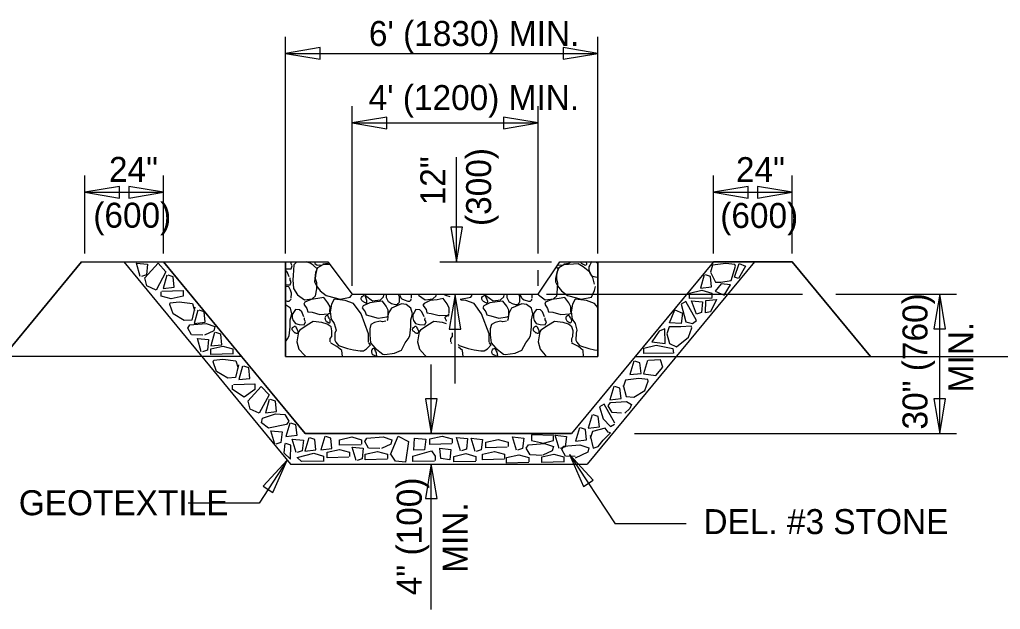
# Model space of a CAD drawing. Extents: x 1.2 to 17.3, y 0.2 to 9.9.
# Drawn here: x 11.078 to 14.613, y 7.597 to 9.721 of the extents above; entities that cross this region are included whole.
import ezdxf

# ---------------------------------------------------------------- set-up
doc = ezdxf.new("R2010")
doc.units = 0
for name, color, linetype in [('SD_P_Center Lines', 7, 'Continuous'), ('SD_P_Dimension Lines', 7, 'Continuous'), ('SD_P_Dimension Text', 7, 'Continuous'), ('SD_P_Prop Hidden Lines', 7, 'Continuous'), ('SD_P_Prop Object Lines', 7, 'Continuous'), ('SD_P_Shading', 7, 'Continuous')]:
    doc.layers.add(name, color=color, linetype=linetype)

msp = doc.modelspace()

# ---------------------------------------------------------------- linework, layer by layer
at = {"layer": 'SD_P_Center Lines'}
msp.add_lwpolyline([(14.145, 8.508), (15.071, 8.508)], dxfattribs=at)
at = {"layer": 'SD_P_Dimension Lines'}
for p, q in [((12.037, 8.879), (12.037, 9.659)), ((13.162, 8.879), (13.162, 9.659)), ((12.162, 9.62), (12.037, 9.599)), ((12.162, 9.578), (12.162, 9.62)), ((13.162, 9.599), (13.037, 9.62)), ((13.037, 9.62), (13.037, 9.578)), ((12.037, 9.599), (13.162, 9.599)), ((12.037, 9.599), (12.162, 9.578)), ((13.037, 9.578), (13.162, 9.599)), ((12.277, 8.762), (12.277, 9.409)), ((12.947, 8.879), (12.947, 9.409)), ((12.402, 9.37), (12.277, 9.349)), ((12.402, 9.328), (12.402, 9.37)), ((12.947, 9.349), (12.822, 9.37)), ((12.822, 9.37), (12.822, 9.328)), ((12.277, 9.349), (12.947, 9.349)), ((12.277, 9.349), (12.402, 9.328)), ((12.822, 9.328), (12.947, 9.349)), ((12.653, 8.849), (12.653, 9.226)), ((11.313, 8.879), (11.313, 9.159)), ((11.597, 8.879), (11.597, 9.159)), ((13.579, 8.879), (13.579, 9.159)), ((13.863, 8.879), (13.863, 9.159)), ((11.438, 9.12), (11.313, 9.099)), ((11.313, 9.099), (11.597, 9.099)), ((11.313, 9.099), (11.438, 9.078)), ((11.438, 9.078), (11.438, 9.12)), ((11.597, 9.099), (11.472, 9.12)), ((11.472, 9.12), (11.472, 9.078)), ((11.472, 9.078), (11.597, 9.099)), ((13.704, 9.12), (13.579, 9.099)), ((13.579, 9.099), (13.863, 9.099)), ((13.579, 9.099), (13.704, 9.078)), ((13.704, 9.078), (13.704, 9.12)), ((13.863, 9.099), (13.738, 9.12)), ((13.738, 9.12), (13.738, 9.078)), ((13.738, 9.078), (13.863, 9.099)), ((12.632, 8.974), (12.653, 8.849)), ((12.674, 8.974), (12.632, 8.974)), ((12.653, 8.849), (12.674, 8.974)), ((12.593, 8.849), (12.995, 8.849)), ((12.947, 8.762), (12.947, 8.819)), ((12.648, 8.731), (12.627, 8.606)), ((12.648, 8.411), (12.648, 8.731)), ((12.669, 8.606), (12.648, 8.731)), ((12.977, 8.732), (13.9, 8.732)), ((14.02, 8.732), (14.455, 8.732)), ((14.395, 8.732), (14.374, 8.607)), ((14.416, 8.607), (14.395, 8.732)), ((14.395, 8.23), (14.395, 8.732)), ((12.627, 8.606), (12.669, 8.606)), ((14.374, 8.607), (14.416, 8.607)), ((12.562, 8.23), (12.562, 8.479)), ((12.541, 8.355), (12.562, 8.23)), ((12.583, 8.355), (12.541, 8.355)), ((12.562, 8.23), (12.583, 8.355)), ((14.374, 8.355), (14.395, 8.23)), ((14.416, 8.355), (14.374, 8.355)), ((14.395, 8.23), (14.416, 8.355)), ((13.294, 8.23), (14.455, 8.23)), ((12.043, 8.134), (11.941, 7.98)), ((12.043, 8.134), (11.956, 8.041)), ((11.991, 8.018), (12.043, 8.134)), ((13.06, 8.155), (13.225, 7.905)), ((13.146, 8.062), (13.06, 8.155)), ((13.06, 8.155), (13.111, 8.039)), ((12.562, 8.121), (12.541, 7.996)), ((12.562, 7.597), (12.562, 8.121)), ((12.583, 7.996), (12.562, 8.121)), ((13.111, 8.039), (13.146, 8.062)), ((11.956, 8.041), (11.991, 8.018)), ((12.541, 7.996), (12.583, 7.996)), ((11.941, 7.98), (11.685, 7.98)), ((13.481, 7.905), (13.225, 7.905))]:
    msp.add_line(p, q, dxfattribs=at)
at = {"layer": 'SD_P_Prop Hidden Lines'}
for p, q in [((11.878, 8.508), (12.107, 8.23)), ((13.297, 8.508), (13.067, 8.23)), ((12.107, 8.23), (13.067, 8.23))]:
    msp.add_line(p, q, dxfattribs=at)
at = {"layer": 'SD_P_Prop Object Lines'}
for p, q in [((11.301, 8.849), (11.02, 8.508)), ((11.301, 8.849), (12.189, 8.849)), ((11.454, 8.849), (12.055, 8.12)), ((11.597, 8.849), (11.878, 8.508)), ((12.037, 8.508), (12.037, 8.849)), ((12.189, 8.849), (12.277, 8.732)), ((12.947, 8.732), (13.025, 8.849)), ((13.025, 8.849), (13.863, 8.849)), ((13.727, 8.849), (13.124, 8.12)), ((13.162, 8.849), (13.162, 8.508)), ((13.579, 8.849), (13.297, 8.508)), ((13.863, 8.849), (14.145, 8.508)), ((12.277, 8.732), (12.947, 8.732)), ((12.037, 8.508), (13.162, 8.508)), ((12.055, 8.12), (13.124, 8.12))]:
    msp.add_line(p, q, dxfattribs=at)
for points in [[(11.513, 8.796), (11.499, 8.844), (11.539, 8.84), (11.535, 8.802), (11.517, 8.796)], [(11.529, 8.791), (11.577, 8.844), (11.605, 8.813), (11.57, 8.747), (11.537, 8.762), (11.53, 8.791)], [(12.037, 8.824), (12.04, 8.823), (12.057, 8.823), (12.06, 8.834), (12.057, 8.841), (12.057, 8.847)], [(12.077, 8.849), (12.067, 8.838), (12.064, 8.799), (12.063, 8.784), (12.065, 8.752), (12.08, 8.73), (12.105, 8.712), (12.133, 8.715), (12.144, 8.726), (12.149, 8.751), (12.149, 8.773), (12.145, 8.787), (12.146, 8.801)], [(12.146, 8.801), (12.15, 8.823), (12.136, 8.837), (12.125, 8.844), (12.111, 8.849)], [(12.196, 8.839), (12.171, 8.838), (12.152, 8.827), (12.145, 8.81), (12.142, 8.789), (12.141, 8.777), (12.148, 8.762), (12.161, 8.744), (12.183, 8.727), (12.215, 8.719), (12.234, 8.714), (12.27, 8.721), (12.275, 8.73)], [(12.143, 8.849), (12.142, 8.842), (12.151, 8.837), (12.16, 8.838), (12.167, 8.837)], [(12.171, 8.841), (12.19, 8.844), (12.192, 8.845)], [(13.15, 8.768), (13.144, 8.792), (13.133, 8.811), (13.109, 8.83), (13.091, 8.841), (13.04, 8.838), (13.022, 8.827), (13.015, 8.81), (13.01, 8.789), (13.01, 8.777), (13.017, 8.762), (13.031, 8.744), (13.053, 8.727), (13.085, 8.719), (13.102, 8.714), (13.139, 8.721), (13.146, 8.735), (13.15, 8.745), (13.154, 8.76)], [(13.04, 8.841), (13.058, 8.844), (13.066, 8.849)], [(13.14, 8.849), (13.133, 8.837), (13.13, 8.83), (13.13, 8.82), (13.133, 8.808), (13.14, 8.798), (13.154, 8.795), (13.162, 8.793)], [(13.162, 8.842), (13.155, 8.847), (13.14, 8.849)], [(13.568, 8.811), (13.587, 8.775), (13.606, 8.775), (13.643, 8.781), (13.658, 8.833), (13.656, 8.839), (13.624, 8.843), (13.576, 8.837), (13.568, 8.811)], [(13.655, 8.793), (13.672, 8.843), (13.695, 8.833), (13.669, 8.788), (13.655, 8.793)], [(12.05, 8.795), (12.043, 8.813), (12.037, 8.819)], [(13.015, 8.801), (13.019, 8.823), (13.012, 8.829)], [(13.018, 8.838), (13.02, 8.837), (13.029, 8.838), (13.035, 8.837)], [(11.609, 8.801), (11.595, 8.753), (11.635, 8.757), (11.631, 8.795), (11.613, 8.801)], [(12.037, 8.766), (12.053, 8.766), (12.057, 8.776), (12.053, 8.783), (12.053, 8.791)], [(12.948, 8.731), (12.948, 8.73), (12.973, 8.712), (13.002, 8.715), (13.014, 8.726), (13.017, 8.751), (13.018, 8.773), (13.015, 8.787), (13.015, 8.801)], [(13.546, 8.802), (13.532, 8.754), (13.572, 8.758), (13.568, 8.796), (13.55, 8.802)], [(13.607, 8.769), (13.585, 8.743), (13.618, 8.728), (13.64, 8.766), (13.607, 8.769)], [(11.591, 8.743), (11.668, 8.745), (11.668, 8.725), (11.624, 8.715), (11.588, 8.725), (11.588, 8.741)], [(12.057, 8.718), (12.058, 8.736), (12.054, 8.747), (12.048, 8.758), (12.037, 8.76)], [(13.575, 8.718), (13.493, 8.716), (13.493, 8.736), (13.537, 8.746), (13.573, 8.736), (13.573, 8.72)], [(11.71, 8.685), (11.699, 8.639), (11.671, 8.637), (11.631, 8.661), (11.619, 8.695), (11.621, 8.701), (11.653, 8.705), (11.701, 8.699), (11.709, 8.673)], [(12.037, 8.709), (12.043, 8.707), (12.05, 8.707), (12.053, 8.711), (12.057, 8.714)], [(12.196, 8.668), (12.197, 8.686), (12.189, 8.701), (12.175, 8.72), (12.153, 8.716), (12.129, 8.713), (12.106, 8.703), (12.103, 8.696), (12.113, 8.681), (12.117, 8.669), (12.132, 8.667), (12.16, 8.659), (12.192, 8.661), (12.196, 8.665)], [(12.336, 8.561), (12.336, 8.589), (12.309, 8.661), (12.281, 8.699), (12.252, 8.709), (12.212, 8.714), (12.202, 8.696), (12.198, 8.668), (12.201, 8.642), (12.212, 8.627), (12.219, 8.603), (12.214, 8.592), (12.214, 8.566), (12.218, 8.559), (12.228, 8.547), (12.26, 8.537), (12.281, 8.532), (12.306, 8.528), (12.318, 8.528), (12.329, 8.535), (12.343, 8.55), (12.336, 8.558)], [(12.406, 8.657), (12.406, 8.675), (12.399, 8.689), (12.386, 8.707), (12.364, 8.704), (12.34, 8.701), (12.317, 8.69), (12.313, 8.683), (12.324, 8.669), (12.327, 8.658), (12.341, 8.654), (12.371, 8.646), (12.402, 8.65), (12.406, 8.653)], [(12.324, 8.728), (12.325, 8.727), (12.35, 8.708), (12.379, 8.712), (12.39, 8.722), (12.391, 8.728)], [(12.398, 8.635), (12.386, 8.632), (12.378, 8.635), (12.357, 8.63), (12.344, 8.623), (12.34, 8.607), (12.34, 8.586), (12.343, 8.557), (12.36, 8.538), (12.387, 8.516), (12.394, 8.515), (12.429, 8.52), (12.454, 8.531), (12.468, 8.557), (12.479, 8.571), (12.485, 8.582), (12.488, 8.615), (12.488, 8.64), (12.494, 8.661), (12.488, 8.682), (12.471, 8.695), (12.454, 8.697), (12.418, 8.682), (12.406, 8.662), (12.404, 8.639), (12.402, 8.637)], [(12.399, 8.728), (12.399, 8.728), (12.399, 8.72), (12.406, 8.706), (12.411, 8.703), (12.418, 8.699), (12.433, 8.695), (12.44, 8.695), (12.443, 8.698), (12.447, 8.703)], [(12.447, 8.705), (12.447, 8.723), (12.445, 8.729)], [(12.448, 8.729), (12.452, 8.719), (12.456, 8.715), (12.464, 8.712), (12.478, 8.707), (12.485, 8.707), (12.488, 8.711), (12.491, 8.714)], [(12.491, 8.718), (12.491, 8.729)], [(12.516, 8.729), (12.54, 8.712), (12.567, 8.715), (12.579, 8.726), (12.579, 8.729)], [(12.626, 8.664), (12.626, 8.682), (12.619, 8.697), (12.605, 8.716), (12.583, 8.712), (12.558, 8.709), (12.536, 8.699), (12.531, 8.692), (12.543, 8.677), (12.546, 8.665), (12.561, 8.663), (12.59, 8.655), (12.622, 8.657), (12.626, 8.661)], [(12.61, 8.73), (12.613, 8.728), (12.629, 8.724)], [(12.666, 8.714), (12.667, 8.714), (12.704, 8.721), (12.709, 8.729)], [(12.771, 8.561), (12.771, 8.589), (12.743, 8.661), (12.716, 8.699), (12.687, 8.709), (12.669, 8.711)], [(12.841, 8.657), (12.841, 8.675), (12.834, 8.689), (12.82, 8.707), (12.799, 8.704), (12.773, 8.701), (12.751, 8.69), (12.748, 8.683), (12.758, 8.669), (12.762, 8.658), (12.776, 8.654), (12.805, 8.646), (12.836, 8.65), (12.84, 8.653)], [(12.757, 8.73), (12.759, 8.727), (12.785, 8.708), (12.812, 8.712), (12.824, 8.722), (12.825, 8.73)], [(12.833, 8.635), (12.82, 8.632), (12.812, 8.635), (12.792, 8.63), (12.779, 8.623), (12.774, 8.607), (12.774, 8.586), (12.778, 8.557), (12.795, 8.538), (12.822, 8.516), (12.828, 8.515), (12.864, 8.52), (12.888, 8.531), (12.903, 8.557), (12.914, 8.571), (12.919, 8.582), (12.923, 8.615), (12.923, 8.64), (12.928, 8.661), (12.923, 8.682), (12.905, 8.695), (12.888, 8.697), (12.851, 8.682), (12.841, 8.662), (12.838, 8.639), (12.836, 8.637)], [(12.834, 8.73), (12.834, 8.728), (12.834, 8.72), (12.841, 8.706), (12.845, 8.703), (12.853, 8.699), (12.866, 8.695), (12.873, 8.695), (12.878, 8.698), (12.881, 8.703)], [(12.881, 8.705), (12.881, 8.723), (12.879, 8.73)], [(12.882, 8.73), (12.887, 8.719), (12.891, 8.715), (12.897, 8.712), (12.912, 8.707), (12.919, 8.707), (12.923, 8.711), (12.926, 8.714)], [(12.926, 8.718), (12.926, 8.73)], [(13.065, 8.668), (13.065, 8.686), (13.058, 8.701), (13.043, 8.72), (13.023, 8.716), (12.997, 8.713), (12.974, 8.703), (12.971, 8.696), (12.981, 8.681), (12.985, 8.669), (13, 8.667), (13.029, 8.659), (13.061, 8.661), (13.065, 8.665)], [(13.162, 8.684), (13.15, 8.699), (13.122, 8.709), (13.081, 8.714), (13.071, 8.696), (13.066, 8.668), (13.07, 8.642), (13.08, 8.627), (13.087, 8.603), (13.084, 8.592), (13.083, 8.566), (13.086, 8.559), (13.096, 8.547), (13.13, 8.537), (13.15, 8.532), (13.162, 8.53)], [(13.518, 8.637), (13.48, 8.706), (13.463, 8.696), (13.48, 8.633), (13.503, 8.626), (13.518, 8.637)], [(13.518, 8.66), (13.5, 8.708), (13.54, 8.704), (13.536, 8.666), (13.518, 8.66)], [(13.55, 8.665), (13.552, 8.709), (13.59, 8.713), (13.568, 8.669), (13.55, 8.665)], [(11.721, 8.675), (11.707, 8.627), (11.747, 8.631), (11.743, 8.669), (11.725, 8.675)], [(12.037, 8.56), (12.044, 8.571), (12.05, 8.582), (12.053, 8.615), (12.053, 8.64), (12.059, 8.661), (12.054, 8.682), (12.037, 8.694)], [(12.102, 8.651), (12.095, 8.669), (12.087, 8.676), (12.073, 8.677), (12.065, 8.666), (12.061, 8.659), (12.06, 8.647), (12.064, 8.637), (12.072, 8.627), (12.086, 8.623), (12.104, 8.622), (12.109, 8.632), (12.105, 8.64), (12.105, 8.647)], [(12.536, 8.651), (12.528, 8.669), (12.521, 8.676), (12.506, 8.677), (12.5, 8.666), (12.495, 8.659), (12.495, 8.647), (12.498, 8.637), (12.505, 8.627), (12.52, 8.623), (12.539, 8.622), (12.543, 8.632), (12.539, 8.64), (12.54, 8.647)], [(12.97, 8.651), (12.963, 8.669), (12.956, 8.676), (12.941, 8.677), (12.933, 8.666), (12.93, 8.659), (12.93, 8.647), (12.933, 8.637), (12.94, 8.627), (12.955, 8.623), (12.973, 8.622), (12.977, 8.632), (12.973, 8.64), (12.973, 8.647)], [(13.421, 8.629), (13.44, 8.676), (13.467, 8.664), (13.463, 8.626), (13.421, 8.629)], [(12.198, 8.56), (12.198, 8.573), (12.204, 8.58), (12.204, 8.6), (12.201, 8.615), (12.187, 8.624), (12.167, 8.63), (12.136, 8.634), (12.114, 8.621), (12.088, 8.603), (12.083, 8.596), (12.077, 8.56), (12.084, 8.534), (12.105, 8.513), (12.11, 8.508)], [(12.617, 8.625), (12.602, 8.63), (12.571, 8.634), (12.549, 8.621), (12.523, 8.603), (12.518, 8.596), (12.512, 8.56), (12.519, 8.534), (12.539, 8.513), (12.543, 8.508)], [(13.068, 8.56), (13.068, 8.573), (13.072, 8.58), (13.073, 8.6), (13.069, 8.615), (13.056, 8.624), (13.037, 8.63), (13.006, 8.634), (12.984, 8.621), (12.957, 8.603), (12.953, 8.596), (12.947, 8.56), (12.954, 8.534), (12.973, 8.513), (12.977, 8.508)], [(11.739, 8.584), (11.698, 8.586), (11.684, 8.61), (11.692, 8.622), (11.75, 8.626), (11.782, 8.616), (11.778, 8.6), (11.744, 8.584)], [(11.781, 8.594), (11.767, 8.546), (11.807, 8.55), (11.803, 8.588), (11.785, 8.594)], [(12.633, 8.56), (12.633, 8.573), (12.638, 8.58), (12.639, 8.593)], [(13.383, 8.599), (13.357, 8.56), (13.405, 8.555), (13.404, 8.607), (13.383, 8.599)], [(13.411, 8.589), (13.421, 8.555), (13.446, 8.543), (13.489, 8.577), (13.501, 8.611), (13.499, 8.617), (13.462, 8.615), (13.419, 8.615), (13.411, 8.589)], [(11.733, 8.525), (11.719, 8.573), (11.759, 8.569), (11.755, 8.531), (11.737, 8.525)], [(12.242, 8.508), (12.24, 8.529), (12.222, 8.544), (12.202, 8.554), (12.199, 8.558)], [(12.636, 8.554), (12.634, 8.558)], [(12.659, 8.551), (12.662, 8.547), (12.695, 8.537), (12.716, 8.532), (12.741, 8.528), (12.753, 8.528), (12.764, 8.535), (12.778, 8.55), (12.771, 8.558)], [(13.111, 8.508), (13.109, 8.529), (13.092, 8.544), (13.071, 8.554), (13.069, 8.558)], [(11.849, 8.517), (11.767, 8.515), (11.767, 8.535), (11.811, 8.545), (11.847, 8.535), (11.847, 8.519)], [(12.677, 8.508), (12.674, 8.529), (12.66, 8.541)], [(13.435, 8.52), (13.328, 8.518), (13.328, 8.538), (13.372, 8.548), (13.433, 8.536), (13.435, 8.52)], [(11.867, 8.478), (11.856, 8.432), (11.828, 8.43), (11.788, 8.454), (11.776, 8.488), (11.778, 8.494), (11.81, 8.498), (11.858, 8.492), (11.866, 8.466)], [(13.292, 8.491), (13.278, 8.443), (13.318, 8.447), (13.314, 8.485), (13.296, 8.491)], [(13.341, 8.493), (13.327, 8.445), (13.371, 8.439), (13.397, 8.469), (13.388, 8.496), (13.345, 8.493)], [(11.882, 8.473), (11.868, 8.425), (11.908, 8.429), (11.904, 8.467), (11.886, 8.473)], [(13.254, 8.405), (13.264, 8.363), (13.292, 8.361), (13.332, 8.385), (13.344, 8.419), (13.342, 8.425), (13.31, 8.429), (13.262, 8.423), (13.254, 8.397)], [(11.849, 8.407), (11.926, 8.409), (11.926, 8.389), (11.888, 8.361), (11.846, 8.389), (11.846, 8.405)], [(11.901, 8.347), (11.949, 8.4), (11.977, 8.369), (11.942, 8.303), (11.909, 8.318), (11.902, 8.347)], [(13.22, 8.4), (13.206, 8.352), (13.246, 8.356), (13.242, 8.394), (13.224, 8.4)], [(11.978, 8.353), (11.964, 8.305), (12.004, 8.309), (12, 8.347), (11.982, 8.353)], [(13.248, 8.304), (13.214, 8.306), (13.2, 8.33), (13.208, 8.342), (13.266, 8.346), (13.284, 8.335), (13.278, 8.32), (13.26, 8.304)], [(13.223, 8.267), (13.185, 8.336), (13.168, 8.326), (13.181, 8.283), (13.208, 8.256), (13.222, 8.264)], [(12, 8.301), (12.034, 8.299), (12.048, 8.275), (12.04, 8.263), (11.975, 8.25), (11.95, 8.269), (11.954, 8.285), (12, 8.301)], [(13.142, 8.298), (13.128, 8.25), (13.168, 8.254), (13.164, 8.292), (13.146, 8.298)], [(11.998, 8.192), (11.984, 8.24), (12.024, 8.236), (12.02, 8.198), (12.002, 8.192)], [(12.052, 8.268), (12.038, 8.22), (12.078, 8.224), (12.074, 8.262), (12.056, 8.268)], [(13.096, 8.251), (13.082, 8.203), (13.122, 8.207), (13.118, 8.245), (13.1, 8.251)], [(13.135, 8.223), (13.145, 8.178), (13.163, 8.184), (13.182, 8.206), (13.208, 8.233), (13.2, 8.235), (13.189, 8.25), (13.143, 8.238), (13.135, 8.212)], [(12.075, 8.162), (12.061, 8.21), (12.101, 8.206), (12.097, 8.168), (12.079, 8.162)], [(12.12, 8.215), (12.106, 8.167), (12.146, 8.171), (12.142, 8.209), (12.124, 8.215)], [(12.178, 8.22), (12.164, 8.172), (12.204, 8.176), (12.2, 8.214), (12.182, 8.22)], [(12.309, 8.19), (12.231, 8.188), (12.231, 8.208), (12.275, 8.218), (12.311, 8.208), (12.311, 8.192)], [(12.377, 8.176), (12.336, 8.178), (12.322, 8.202), (12.33, 8.214), (12.388, 8.218), (12.42, 8.208), (12.416, 8.192), (12.382, 8.176)], [(12.415, 8.155), (12.443, 8.221), (12.48, 8.201), (12.469, 8.127), (12.433, 8.131), (12.416, 8.156)], [(12.499, 8.17), (12.502, 8.214), (12.542, 8.21), (12.538, 8.172), (12.499, 8.17)], [(12.636, 8.193), (12.557, 8.191), (12.557, 8.211), (12.601, 8.221), (12.637, 8.211), (12.637, 8.195)], [(12.667, 8.168), (12.653, 8.216), (12.693, 8.212), (12.689, 8.174), (12.671, 8.168)], [(12.72, 8.165), (12.706, 8.213), (12.746, 8.209), (12.742, 8.171), (12.724, 8.165)], [(12.835, 8.181), (12.759, 8.179), (12.759, 8.199), (12.803, 8.209), (12.839, 8.199), (12.839, 8.183)], [(12.869, 8.17), (12.855, 8.218), (12.895, 8.214), (12.891, 8.176), (12.873, 8.17)], [(13.004, 8.223), (12.923, 8.225), (12.923, 8.205), (12.967, 8.195), (13.003, 8.205), (13.003, 8.221)], [(13.023, 8.176), (13.009, 8.224), (13.049, 8.22), (13.045, 8.182), (13.027, 8.176)], [(12.034, 8.194), (12.03, 8.161), (12.055, 8.138), (12.056, 8.188), (12.038, 8.194)], [(12.265, 8.145), (12.187, 8.143), (12.187, 8.163), (12.231, 8.173), (12.267, 8.163), (12.267, 8.147)], [(12.291, 8.133), (12.277, 8.181), (12.317, 8.177), (12.313, 8.139), (12.295, 8.133)], [(12.573, 8.131), (12.496, 8.129), (12.496, 8.149), (12.563, 8.168), (12.576, 8.149), (12.576, 8.133)], [(12.596, 8.14), (12.593, 8.177), (12.633, 8.173), (12.629, 8.135), (12.596, 8.14)], [(12.962, 8.151), (12.918, 8.154), (12.904, 8.178), (12.912, 8.19), (12.97, 8.194), (13.002, 8.184), (12.998, 8.168), (12.964, 8.152)], [(13.08, 8.147), (13.046, 8.149), (13.032, 8.173), (13.04, 8.185), (13.098, 8.189), (13.13, 8.179), (13.126, 8.163), (13.081, 8.142)], [(12.176, 8.131), (12.094, 8.129), (12.078, 8.144), (12.138, 8.159), (12.174, 8.149), (12.174, 8.133)], [(12.404, 8.138), (12.324, 8.136), (12.324, 8.156), (12.368, 8.166), (12.404, 8.156), (12.404, 8.14)], [(12.723, 8.13), (12.643, 8.128), (12.643, 8.148), (12.687, 8.158), (12.723, 8.148), (12.723, 8.132)], [(12.826, 8.138), (12.746, 8.136), (12.746, 8.156), (12.79, 8.166), (12.826, 8.156), (12.826, 8.14)], [(12.913, 8.126), (12.833, 8.124), (12.833, 8.144), (12.877, 8.154), (12.913, 8.144), (12.913, 8.128)], [(13.042, 8.128), (12.96, 8.126), (12.96, 8.146), (13.004, 8.156), (13.04, 8.146), (13.04, 8.13)]]:
    msp.add_lwpolyline(points, dxfattribs=at)
for points in [[(13.111, 8.839), (13.106, 8.841), (13.102, 8.845), (13.102, 8.849)], [(13.119, 8.849), (13.121, 8.844), (13.119, 8.836), (13.11, 8.839)], [(12.32, 8.703), (12.316, 8.706), (12.312, 8.709), (12.31, 8.72), (12.316, 8.726), (12.319, 8.728)], [(12.321, 8.728), (12.325, 8.721), (12.329, 8.707), (12.328, 8.7), (12.319, 8.704)], [(12.755, 8.703), (12.75, 8.706), (12.747, 8.709), (12.744, 8.72), (12.75, 8.726), (12.756, 8.728), (12.759, 8.721), (12.764, 8.707), (12.763, 8.7), (12.754, 8.704)], [(12.188, 8.632), (12.183, 8.634), (12.181, 8.638), (12.179, 8.649), (12.183, 8.654), (12.189, 8.655), (12.192, 8.649), (12.198, 8.637), (12.196, 8.629), (12.188, 8.632)], [(12.617, 8.635), (12.616, 8.638), (12.612, 8.649), (12.618, 8.654), (12.624, 8.655), (12.625, 8.653)], [(13.057, 8.632), (13.053, 8.634), (13.049, 8.638), (13.047, 8.649), (13.053, 8.654), (13.058, 8.655), (13.062, 8.649), (13.068, 8.637), (13.064, 8.629), (13.057, 8.632)], [(12.071, 8.592), (12.066, 8.596), (12.064, 8.599), (12.06, 8.609), (12.066, 8.615), (12.072, 8.617), (12.075, 8.611), (12.081, 8.597), (12.079, 8.59), (12.071, 8.593)], [(12.505, 8.592), (12.501, 8.596), (12.497, 8.599), (12.495, 8.609), (12.501, 8.615), (12.506, 8.617), (12.51, 8.611), (12.516, 8.597), (12.513, 8.59), (12.505, 8.593)], [(12.94, 8.592), (12.935, 8.596), (12.932, 8.599), (12.93, 8.609), (12.934, 8.615), (12.941, 8.617), (12.945, 8.611), (12.95, 8.597), (12.948, 8.59), (12.94, 8.593)], [(12.356, 8.513), (12.351, 8.514), (12.348, 8.519), (12.347, 8.529), (12.35, 8.535), (12.357, 8.537), (12.36, 8.53), (12.365, 8.516), (12.364, 8.509), (12.356, 8.513)], [(12.79, 8.513), (12.785, 8.514), (12.781, 8.519), (12.781, 8.529), (12.785, 8.535), (12.792, 8.537), (12.795, 8.53), (12.8, 8.516), (12.799, 8.509), (12.789, 8.513)]]:
    msp.add_spline(points, degree=3, dxfattribs=at)
at = {"layer": 'SD_P_Shading'}
for p, q in [((11.02, 8.508), (11.301, 8.849)), ((11.301, 8.849), (11.597, 8.849)), ((11.597, 8.849), (11.878, 8.508)), ((12.107, 8.23), (11.597, 8.849)), ((13.579, 8.849), (13.067, 8.23)), ((13.579, 8.849), (13.297, 8.508)), ((13.863, 8.849), (13.579, 8.849)), ((14.145, 8.508), (13.863, 8.849)), ((11.878, 8.508), (11.02, 8.508)), ((13.297, 8.508), (14.145, 8.508)), ((13.067, 8.23), (12.107, 8.23))]:
    msp.add_line(p, q, dxfattribs=at)
msp.add_lwpolyline([(11.597, 8.849), (12.037, 8.849), (12.037, 8.508), (13.162, 8.508), (13.162, 8.849), (13.579, 8.849)], dxfattribs=at)

# ---------------------------------------------------------------- texts
at = {"layer": 'SD_P_Dimension Text'}
for s, p in [("6' (1830) MIN.", (12.337, 9.626)), ("4' (1200) MIN.", (12.336, 9.395)), ('24"', (11.4001, 9.1365)), ('24"', (13.6601, 9.1355)), ('(600)', (11.3436, 8.9715)), ('(600)', (13.6036, 8.9705)), ('GEOTEXTILE', (11.075, 7.936)), ('DEL. #3 STONE', (13.543, 7.868))]:
    msp.add_text(s, height=0.09, dxfattribs=at).set_placement(p)
for s, p in [('(300)', (12.7775, 8.9775)), ('12"', (12.6125, 9.0519)), ('30" (760)', (14.3505, 8.2446)), ('MIN.', (14.5155, 8.3785)), ('4" (100)', (12.5275, 7.6478)), ('MIN.', (12.6925, 7.7285))]:
    msp.add_text(s, height=0.09, rotation=90, dxfattribs=at).set_placement(p)

doc.saveas('drawing.dxf')
